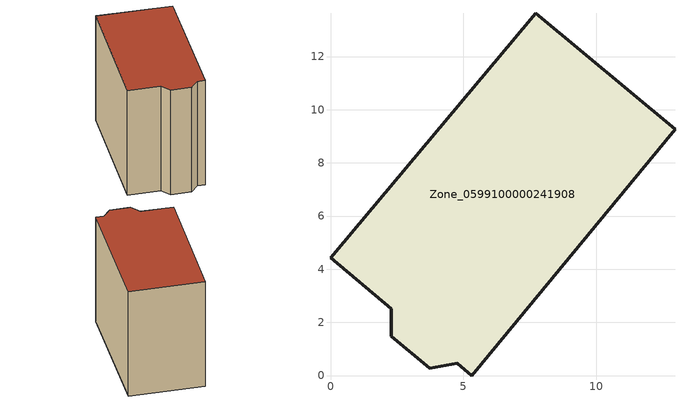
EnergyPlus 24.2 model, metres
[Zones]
Zone_0599100000241908
 floor ground (C_G): 7.73,13.62 12.96,9.26 5.31,0 4.76,0.46 3.73,0.28 2.29,1.47 2.29,2.52 0,4.43 z0
 wall outside (C_F): 2.29,2.52 2.29,1.47 3.73,0.28 4.76,0.46 5.31,0 12.96,9.26 7.73,13.62 0,4.43 2.29,2.52 z0:10.8
 roof outside (C_R): 7.73,13.62 0,4.43 2.29,2.52 2.29,1.47 3.73,0.28 4.76,0.46 5.31,0 12.96,9.26 z10.8
[BUILDING]
Pand.0599100000241908: North Axis=0; Terrain=City; Loads Convergence Tolerance Value=0.04; Temperature Convergence Tolerance Value=0.4; Solar Distribution=FullExterior; Maximum Number of Warmup Days=25; Minimum Number of Warmup Days=1
[Site:Location]
Rotterdam.The.Hague.AP_ZH_NLD Design_Conditions: Latitude=51.96; Longitude=4.45; Time Zone=1; Elevation=-4.5
[SITE:GROUNDTEMPERATURE:BUILDINGSURFACE]
18, 18, 18, 18, 18, 18, 18, 18, 18, 18, 18, 18
[MATERIAL] Thermal Absorptance=0.9; Solar Absorptance=0.7; Visible Absorptance=0.7
Name | Roughness | Thickness | Conductivity | Density | Specific Heat
G.TI.1946 | MediumSmooth | 0.15 | 1 | 540 | 1210
F.TI.1946 | Rough | 0.3 | 0.857143 | 1920 | 840
R.TI.1946 | MediumRough | 0.2 | 0.1 | 1500 | 1000
[CONSTRUCTION]
C_G: G.TI.1946
C_F: F.TI.1946
C_R: R.TI.1946
[ZONE]
Zone_0599100000241908: Type=1; Multiplier=1; Ceiling Height=Autocalculate; Volume=Autocalculate; Floor Area=autocalculate; Part of Total Floor Area=Yes
[ZONEINFILTRATION:DESIGNFLOWRATE]
Infil_Zone_0599100000241908: Zone or ZoneList or Space or SpaceList=Zone_0599100000241908; Schedule=AlwaysOn; Design Flow Rate Calculation Method=Flow/Area; Flow Rate per Floor Area=0.003; Constant Term Coefficient=1; Temperature Term Coefficient=0; Velocity Term Coefficient=0; Velocity Squared Term Coefficient=0
[HVACTEMPLATE:ZONE:IDEALLOADSAIRSYSTEM]
Zone_0599100000241908: Maximum Heating Supply Air Temperature=50; Minimum Cooling Supply Air Temperature=13; Maximum Heating Supply Air Humidity Ratio=0.0156; Minimum Cooling Supply Air Humidity Ratio=0.0077; Heating Limit=NoLimit; Cooling Limit=NoLimit; Dehumidification Control Type=ConstantSensibleHeatRatio; Cooling Sensible Heat Ratio=0.7; Dehumidification Setpoint=60; Humidification Control Type=None; Humidification Setpoint=30; Outdoor Air Method=None; Outdoor Air Flow Rate per Person=0.00944; Outdoor Air Flow Rate per Zone Floor Area=0; Outdoor Air Flow Rate per Zone=0; Demand Controlled Ventilation Type=None; Outdoor Air Economizer Type=NoEconomizer; Heat Recovery Type=None; Sensible Heat Recovery Effectiveness=0.7; Latent Heat Recovery Effectiveness=0.65
[ZONECONTROL:THERMOSTAT]
ThermostatControl_Zone_0599100000241908: Zone or ZoneList=Zone_0599100000241908; Control Type Schedule=DualSetpointControlType; Control 1=Thermostat_Zone_0599100000241908; Temperature Difference Between Cutout And Setpoint=0
[THERMOSTATSETPOINT:DUALSETPOINT]
Thermostat_Zone_0599100000241908: Heating Setpoint Temperature Schedule=HeatingSetpoint_Zone_0599100000241908; Cooling Setpoint Temperature Schedule=CoolingSetpoint_Zone_0599100000241908
[SCHEDULE:COMPACT]
HeatingSetpoint_Zone_0599100000241908: Through: 12/31, For: AllDays, Until: 24:00, 21
CoolingSetpoint_Zone_0599100000241908: Through: 12/31, For: AllDays, Until: 24:00, 24
DualSetpointControlType: Through: 12/31, For: AllDays, Until: 24:00, 4
AlwaysOn: Through: 12/31, For: AllDays, Until: 24:00, 1
